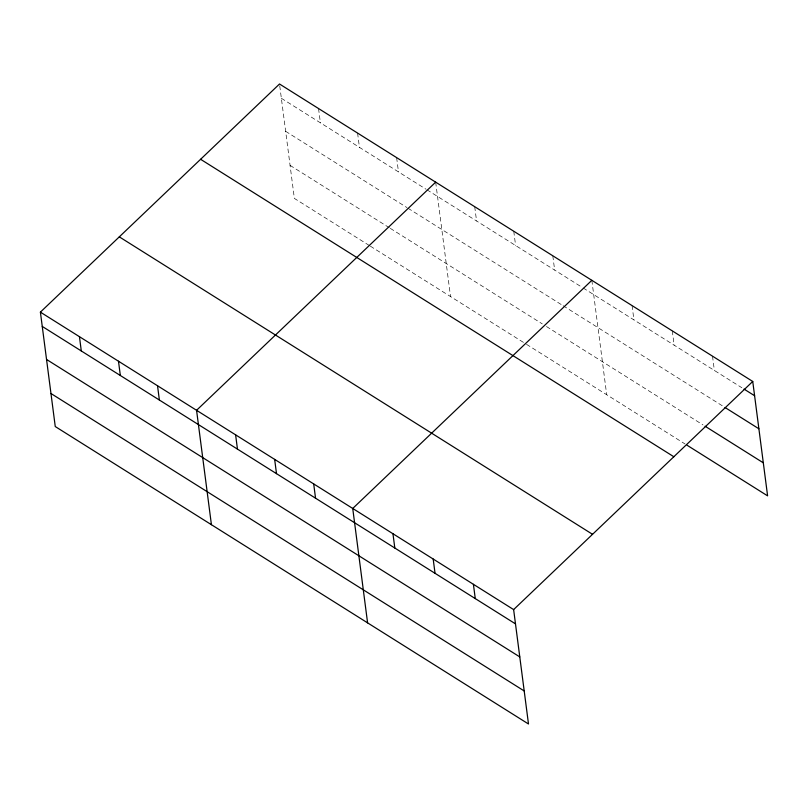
<?xml version="1.0" encoding="UTF-8"?>
<svg xmlns="http://www.w3.org/2000/svg" width="808" height="808" viewBox="0 0 808 808"><rect width="100%" height="100%" fill="white"/><g stroke="black" fill="none" stroke-linecap="round" stroke-linejoin="round"><path stroke-width="0.61" stroke-dasharray="4.04 3.03" d="M281.366 98.283L425.917 189.153M426.978 189.809L582.093 287.315M583.144 287.971L741.895 387.759M285.648 131.32L407 207.595M408.05 208.262L562.115 305.091M563.166 305.757L723.958 406.818M290.072 165.367L389.264 227.704M390.315 228.371L542.259 323.877M546.481 326.533L702.97 424.897M369.286 245.491L294.364 198.404L279.507 84.002M370.337 246.157L525.452 343.652M526.503 344.319L685.033 443.956M712.515 356.176L714.373 370.458M672.296 330.886L674.145 345.178M632.068 305.606L633.927 319.887M591.84 280.326L606.697 394.718M552.803 255.782L554.652 270.064M513.757 231.239L515.615 245.521M474.72 206.707L476.569 220.988M435.674 182.164L450.531 296.566M396.627 157.621L398.485 171.902M357.591 133.088L359.449 147.369M318.544 108.545L320.402 122.826"/><path stroke-width="1.21" d="M40.4 312.141L513.635 609.596L528.493 723.998L55.257 426.543L40.4 312.141L279.507 84.002L752.743 381.457L767.6 495.859L687.154 445.289M435.674 182.164L196.566 410.302L211.423 524.705M591.84 280.326L352.732 508.464L367.589 622.867M513.635 609.596L752.743 381.457M744.016 389.082L754.601 395.738M725.018 407.484L758.884 428.775M705.091 426.22L763.308 462.822M200.596 159.287L673.842 456.742M119.301 236.855L592.537 534.31M42.258 326.422L515.494 623.877M46.551 359.459L519.786 656.914M50.965 393.506L524.2 690.961M473.407 584.315L475.266 598.597M433.189 559.035L435.037 573.316M392.961 533.745L394.819 548.026M313.696 483.921L315.544 498.203M274.649 459.388L276.508 473.67M235.613 434.845L237.461 449.127M157.53 385.759L159.378 400.041M118.483 361.226L120.342 375.508M79.447 336.684L81.295 350.965"/></g></svg>
